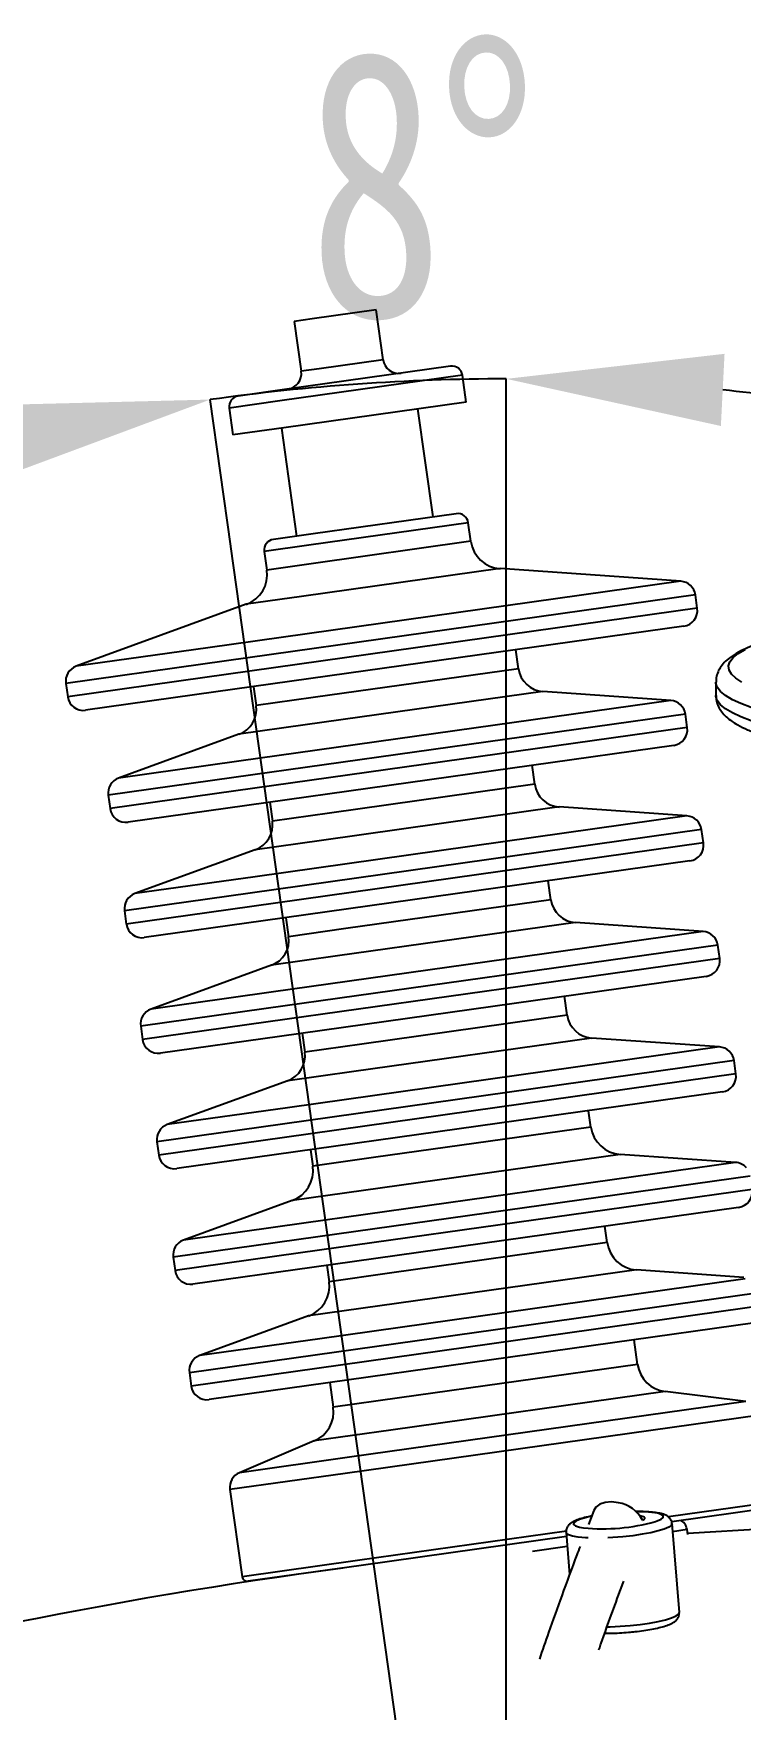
# Model space of a CAD drawing. Header units: millimetres. Extents: x 0 to 6631, y 0 to 4689.
# Drawn here: x 3264.5 to 3397.6, y 3843.9 to 4159.3 of the extents above; entities that cross this region are included whole.
import ezdxf

# ---------------------------------------------------------------- set-up
doc = ezdxf.new("R2010")
doc.units = ezdxf.units.MM
doc.header["$LTSCALE"] = 13
doc.linetypes.add('CENTERX2', pattern=[101.6, 63.5, -12.7, 12.7, -12.7])
for name, color, linetype in [('中心线', 1, 'CENTERX2'), ('几何体', 7, 'Continuous'), ('尺寸', 3, 'Continuous'), ('草图直线', 1, 'Continuous')]:
    doc.layers.add(name, color=color, linetype=linetype)
doc.styles.add('SLDTEXTSTYLE0', font='hyswlongfangsong.ttf')
doc.dimstyles.new('SLDDIMSTYLE0', dxfattribs={"dimtxt": 50, "dimasz": 40.8, "dimexe": 0, "dimexo": 0.0625, "dimgap": 12.5, "dimtad": 2, "dimdec": 0, "dimrnd": 1e-09, "dimzin": 12, "dimdsep": 46, "dimtxsty": 'SLDTEXTSTYLE0', "dimsah": 1, "dimcen": 0.09, "dimadec": 0, "dimazin": 3, "dimtfac": 1, "dimtdec": 0, "dimtmove": 0, "dimatfit": 0, "dimfxl": 1, "dimfrac": 2, "dimtolj": 1, "dimtzin": 12, "dimarcsym": 0})

# ---------------------------------------------------------------- blocks, each defined once
blk = doc.blocks.new('*D18')
at = {"layer": 'Defpoints', "color": 0, "transparency": 16777216}
for p in [(3316.26, 4092.55), (3301.63, 4062.72), (3353.5, 4050.47), (3353.5, 3693.67), (3353.5, 3693.67)]:
    blk.add_point(p, dxfattribs=at)
at = {"layer": '尺寸', "color": 0, "lineweight": -2, "transparency": 16777216}
for p, q in [((3353.5, 4050.53), (3353.5, 4094.29)), ((3301.62, 4062.78), (3297.74, 4090.39))]:
    blk.add_line(p, q, dxfattribs=at)
for start, end in [(90, 98), (78.3245, 84.1623), (103.8377, 109.6755)]:
    blk.add_arc((3353.5, 3693.67), 400.61, start, end, dxfattribs=at)
at = {"layer": '尺寸', "color": 0, "transparency": 16777216}
for points in [[(3393.9, 4085.42), (3394.59, 4099), (3353.5, 4094.29)], [(3256.39, 4089.34), (3258.97, 4075.98), (3297.74, 4090.39)]]:
    blk.add_solid(points, dxfattribs=at)
at = {"layer": '尺寸', "color": 0, "transparency": 16777216, "insert": (3314.61, 4155.52), "char_height": 50, "attachment_point": 1, "rotation": 2.5305, "style": 'SLDTEXTSTYLE0'}
blk.add_mtext('\\A1;8°', dxfattribs=at)

msp = doc.modelspace()

# ---------------------------------------------------------------- linework, layer by layer
at = {"layer": '中心线'}
msp.add_line((3353.5, 3693.67), (3301.63, 4062.72), dxfattribs=at)
at = {"layer": '几何体'}
for p, q in [((3328.98, 4107.28), (3316.93, 4105.58)), ((3330.3, 4097.89), (3328.98, 4107.28)), ((3316.93, 4105.58), (3313.57, 4105.11)), ((3313.57, 4105.11), (3314.89, 4095.73)), ((3342.99, 4096.66), (3311.73, 4092.26)), ((3330.3, 4097.89), (3318.25, 4096.2)), ((3345.24, 4094.96), (3310.89, 4090.13)), ((3318.25, 4096.2), (3314.89, 4095.73)), ((3345.95, 4089.91), (3345.24, 4094.96)), ((3311.73, 4092.26), (3303.03, 4091.04)), ((3310.89, 4090.13), (3301.33, 4088.79)), ((3301.33, 4088.79), (3302.04, 4083.74)), ((3345.95, 4089.91), (3311.6, 4085.08)), ((3339.7, 4068.3), (3336.84, 4088.63)), ((3311.6, 4085.08), (3302.04, 4083.74)), ((3311.16, 4085.02), (3314.01, 4064.69)), ((3344.07, 4068.91), (3317.14, 4065.13)), ((3317.14, 4065.13), (3309.64, 4064.07)), ((3346.33, 4067.22), (3316.3, 4063)), ((3346.82, 4063.72), (3346.33, 4067.22)), ((3316.3, 4063), (3307.94, 4061.82)), ((3307.94, 4061.82), (3308.43, 4058.32)), ((3346.82, 4063.72), (3316.79, 4059.5)), ((3316.79, 4059.5), (3308.43, 4058.32)), ((3386.35, 4056.2), (3297.29, 4043.69)), ((3352.33, 4058.58), (3314.95, 4053.33)), ((3386.35, 4056.2), (3352.33, 4058.58)), ((3389.1, 4053.63), (3296.37, 4040.6)), ((3314.95, 4053.33), (3304.55, 4051.87)), ((3389.46, 4051.13), (3389.1, 4053.63)), ((3304.55, 4051.87), (3272.5, 4040.2)), ((3389.46, 4051.13), (3296.72, 4038.09)), ((3386.91, 4047.75), (3298.81, 4035.37)), ((3297.29, 4043.69), (3272.5, 4040.2)), ((3355.8, 4039.74), (3355.3, 4043.3)), ((3296.37, 4040.6), (3270.56, 4036.97)), ((3355.8, 4039.74), (3317.16, 4034.31)), ((3270.56, 4036.97), (3270.92, 4034.47)), ((3296.72, 4038.09), (3270.92, 4034.47)), ((3392.96, 4037.23), (3392.96, 4034.74)), ((3298.81, 4035.37), (3274.3, 4031.92)), ((3384.46, 4033.78), (3303.13, 4022.35)), ((3305.91, 4036.36), (3306.41, 4032.8)), ((3317.16, 4034.31), (3306.41, 4032.8)), ((3360.39, 4035.46), (3315.63, 4029.17)), ((3384.46, 4033.78), (3360.39, 4035.46)), ((3387.22, 4031.21), (3302.21, 4019.26)), ((3387.57, 4028.7), (3387.22, 4031.21)), ((3303.17, 4027.42), (3280.5, 4019.16)), ((3387.57, 4028.7), (3302.57, 4016.75)), ((3315.63, 4029.17), (3303.17, 4027.42)), ((3385.02, 4025.32), (3304.66, 4014.02)), ((3303.13, 4022.35), (3280.5, 4019.16)), ((3358.85, 4018.01), (3358.35, 4021.57)), ((3302.21, 4019.26), (3278.56, 4015.94)), ((3358.85, 4018.01), (3320.22, 4012.58)), ((3278.56, 4015.94), (3278.91, 4013.43)), ((3302.57, 4016.75), (3278.91, 4013.43)), ((3308.96, 4014.63), (3309.46, 4011.07)), ((3304.66, 4014.02), (3282.29, 4010.88)), ((3387.52, 4012.04), (3306.19, 4000.61)), ((3320.22, 4012.58), (3309.46, 4011.07)), ((3363.45, 4013.73), (3318.69, 4007.44)), ((3387.52, 4012.04), (3363.45, 4013.73)), ((3390.27, 4009.47), (3305.27, 3997.53)), ((3390.63, 4006.97), (3390.27, 4009.47)), ((3306.23, 4005.69), (3283.55, 3997.43)), ((3390.63, 4006.97), (3305.62, 3995.02)), ((3318.69, 4007.44), (3306.23, 4005.69)), ((3388.08, 4003.59), (3307.71, 3992.29)), ((3306.19, 4000.61), (3283.55, 3997.43)), ((3361.91, 3996.28), (3361.41, 3999.84)), ((3305.27, 3997.53), (3281.61, 3994.2)), ((3361.91, 3996.28), (3323.27, 3990.85)), ((3281.61, 3994.2), (3281.96, 3991.7)), ((3305.62, 3995.02), (3281.96, 3991.7)), ((3312.02, 3992.9), (3312.52, 3989.33)), ((3307.71, 3992.29), (3285.34, 3989.15)), ((3390.57, 3990.31), (3309.24, 3978.88)), ((3323.27, 3990.85), (3312.52, 3989.33)), ((3366.5, 3991.99), (3321.74, 3985.7)), ((3390.57, 3990.31), (3366.5, 3991.99)), ((3393.33, 3987.74), (3308.32, 3975.8)), ((3393.68, 3985.24), (3393.33, 3987.74)), ((3309.28, 3983.95), (3286.61, 3975.7)), ((3393.68, 3985.24), (3308.68, 3973.29)), ((3321.74, 3985.7), (3309.28, 3983.95)), ((3391.13, 3981.86), (3310.77, 3970.56)), ((3309.24, 3978.88), (3286.61, 3975.7)), ((3364.96, 3974.54), (3364.46, 3978.11)), ((3308.32, 3975.8), (3284.67, 3972.47)), ((3364.96, 3974.54), (3326.32, 3969.11)), ((3284.67, 3972.47), (3285.02, 3969.96)), ((3308.68, 3973.29), (3285.02, 3969.96)), ((3310.77, 3970.56), (3288.4, 3967.42)), ((3315.07, 3971.17), (3315.57, 3967.6)), ((3393.63, 3968.58), (3312.3, 3957.15)), ((3326.32, 3969.11), (3315.57, 3967.6)), ((3369.55, 3970.26), (3324.79, 3963.97)), ((3393.63, 3968.58), (3369.55, 3970.26)), ((3396.38, 3966.01), (3311.38, 3954.06)), ((3396.73, 3963.5), (3396.38, 3966.01)), ((3312.34, 3962.22), (3289.66, 3953.97)), ((3396.73, 3963.5), (3311.73, 3951.56)), ((3324.79, 3963.97), (3312.34, 3962.22)), ((3394.19, 3960.12), (3313.82, 3948.83)), ((3312.3, 3957.15), (3289.66, 3953.97)), ((3369.43, 3953.5), (3369, 3956.58)), ((3311.38, 3954.06), (3287.72, 3950.74)), ((3311.73, 3951.56), (3288.07, 3948.23)), ((3369.43, 3953.5), (3328.47, 3947.75)), ((3287.72, 3950.74), (3288.07, 3948.23)), ((3313.82, 3948.83), (3291.45, 3945.68)), ((3316.64, 3949.22), (3317.08, 3946.15)), ((3374.94, 3948.37), (3326.64, 3941.58)), ((3396.68, 3946.85), (3374.94, 3948.37)), ((3396.68, 3946.85), (3315.35, 3935.42)), ((3328.47, 3947.75), (3317.08, 3946.15)), ((3399.44, 3944.28), (3314.43, 3932.33)), ((3313.2, 3939.69), (3292.71, 3932.23)), ((3326.64, 3941.58), (3313.2, 3939.69)), ((3399.79, 3941.77), (3314.78, 3929.82)), ((3397.24, 3938.39), (3316.87, 3927.1)), ((3315.35, 3935.42), (3292.71, 3932.23)), ((3372.48, 3931.77), (3372.05, 3934.85)), ((3314.43, 3932.33), (3290.77, 3929.01)), ((3314.78, 3929.82), (3291.13, 3926.5)), ((3372.48, 3931.77), (3331.53, 3926.02)), ((3290.77, 3929.01), (3291.13, 3926.5)), ((3316.87, 3927.1), (3294.51, 3923.95)), ((3319.7, 3927.49), (3320.13, 3924.41)), ((3377.99, 3926.63), (3329.69, 3919.85)), ((3398.19, 3925.22), (3377.99, 3926.63)), ((3398.48, 3924.94), (3318.4, 3913.68)), ((3331.53, 3926.02), (3320.13, 3924.41)), ((3400.63, 3922.28), (3317.49, 3910.6)), ((3402.84, 3920.04), (3317.84, 3908.09)), ((3316.25, 3917.96), (3295.77, 3910.5)), ((3329.69, 3919.85), (3316.25, 3917.96)), ((3318.4, 3913.68), (3295.77, 3910.5)), ((3400.3, 3916.66), (3319.93, 3905.36)), ((3317.49, 3910.6), (3293.83, 3907.27)), ((3378.23, 3908.84), (3377.58, 3913.47)), ((3293.83, 3907.27), (3294.18, 3904.77)), ((3317.84, 3908.09), (3294.18, 3904.77)), ((3378.23, 3908.84), (3333.41, 3902.54)), ((3319.93, 3905.36), (3297.56, 3902.22)), ((3320.28, 3905.41), (3320.93, 3900.79)), ((3333.41, 3902.54), (3320.93, 3900.79)), ((3398.62, 3901.87), (3324.01, 3891.38)), ((3383.42, 3903.73), (3331.73, 3896.47)), ((3398.62, 3901.87), (3383.42, 3903.73)), ((3401.22, 3899.31), (3323.17, 3888.34)), ((3331.73, 3896.47), (3317.34, 3894.45)), ((3317.34, 3894.45), (3303.25, 3888.46)), ((3323.17, 3888.34), (3301.45, 3885.29)), ((3324.01, 3891.38), (3303.25, 3888.46)), ((3301.45, 3885.29), (3303.76, 3868.88)), ((3402.43, 3882.75), (3384.03, 3880.16)), ((3369.95, 3881.34), (3368.96, 3878.73)), ((3402.43, 3881.74), (3384.69, 3879.25)), ((3386.08, 3862.18), (3384.7, 3878.88)), ((3364.83, 3877.47), (3325.48, 3871.94)), ((3364.83, 3876.46), (3326.18, 3871.03)), ((3364.77, 3877.23), (3365.42, 3869.32)), ((3387.54, 3877.75), (3384.82, 3877.37)), ((3387.67, 3876.87), (3387.54, 3877.75)), ((3402.43, 3877.89), (3387.65, 3877.02)), ((3364.99, 3874.58), (3358.44, 3873.67)), ((3325.48, 3871.94), (3303.76, 3868.88)), ((3326.18, 3871.03), (3304.88, 3868.03))]:
    msp.add_line(p, q, dxfattribs=at)
at = {"layer": '几何体', "flags": 128}
for points in [[(3397.84, 4037.19), (3396.69, 4037.95), (3395.89, 4038.72), (3395.43, 4039.5), (3395.34, 4040.29), (3395.59, 4041.07), (3396.2, 4041.84), (3397.16, 4042.61), (3398.46, 4043.36)], [(3442.42, 4026.99), (3437.93, 4027.16), (3433.54, 4027.39), (3429.26, 4027.67), (3425.12, 4028.02), (3421.14, 4028.41), (3417.34, 4028.86), (3413.75, 4029.35), (3410.4, 4029.9), (3407.29, 4030.48), (3404.45, 4031.11), (3401.89, 4031.77), (3399.63, 4032.46), (3397.68, 4033.18), (3396.06, 4033.92), (3394.77, 4034.69), (3393.82, 4035.47), (3393.22, 4036.26), (3392.97, 4037.05), (3392.96, 4037.22)], [(3442.42, 4024.5), (3437.93, 4024.67), (3433.54, 4024.9), (3429.26, 4025.18), (3425.12, 4025.52), (3421.14, 4025.92), (3417.34, 4026.36), (3413.75, 4026.86), (3410.4, 4027.4), (3407.29, 4027.99), (3404.45, 4028.61), (3401.89, 4029.27), (3399.63, 4029.97), (3397.68, 4030.69), (3396.06, 4031.43), (3394.77, 4032.2), (3393.82, 4032.97), (3393.22, 4033.76), (3392.97, 4034.56), (3392.96, 4034.74)], [(3374.61, 3882.82), (3373.32, 3882.98), (3372.12, 3882.89), (3371.1, 3882.54), (3370.35, 3881.98), (3369.95, 3881.35)], [(3369.48, 3880.26), (3368.34, 3879.99), (3367.29, 3879.67), (3366.57, 3879.33), (3366.19, 3879.01), (3366.18, 3878.71), (3366.54, 3878.44), (3367.25, 3878.22), (3368.03, 3878.09)], [(3384.7, 3878.87), (3384.56, 3878.56), (3384.07, 3878.21), (3383.24, 3877.85), (3382.11, 3877.5), (3380.7, 3877.17), (3379.09, 3876.88), (3377.31, 3876.62), (3375.44, 3876.42), (3373.55, 3876.27), (3372.63, 3876.22)], [(3381.56, 3879.26), (3381.93, 3879.39), (3382.65, 3879.72), (3383.03, 3880.05), (3383.04, 3880.35), (3382.68, 3880.62), (3381.97, 3880.83), (3380.93, 3881), (3379.62, 3881.09), (3378.09, 3881.12), (3377.99, 3881.12)], [(3379.17, 3879.55), (3379.4, 3879.68), (3379.59, 3879.92), (3379.42, 3880.14), (3378.89, 3880.31), (3378.71, 3880.34)], [(3368.9, 3876.21), (3368.39, 3876.23), (3367.05, 3876.35), (3365.98, 3876.54), (3365.24, 3876.77), (3364.84, 3877.06), (3364.77, 3877.23)], [(3372.47, 3859.48), (3373.08, 3859.49), (3374.93, 3859.58), (3376.83, 3859.72), (3378.69, 3859.92), (3380.47, 3860.18), (3382.09, 3860.48), (3383.49, 3860.81), (3384.63, 3861.16), (3385.45, 3861.51), (3385.94, 3861.87), (3386.08, 3862.18)]]:
    msp.add_lwpolyline(points, dxfattribs=at)
at = {"layer": '几何体'}
for centre, radius, start, end in [((3333.26, 4098.31), 2.99, 188, 278), ((3343.27, 4094.68), 2, 8, 98), ((3311.93, 4095.31), 2.99, 278, 8), ((3303.31, 4089.06), 2, 98, 188), ((3344.35, 4066.94), 2, 8, 98), ((3309.92, 4062.1), 2, 98, 188), ((3352.75, 4064.55), 5.99, 188, 266), ((3302.5, 4057.49), 5.99, 290, 8), ((3386.14, 4053.22), 2.99, 8, 86), ((3386.49, 4050.71), 2.99, 278, 8), ((3273.53, 4037.39), 2.99, 110, 188), ((3360.74, 4040.43), 4.99, 188, 266), ((3273.88, 4034.88), 2.99, 188, 278), ((3384.26, 4030.79), 2.99, 8, 86), ((3301.47, 4032.1), 4.99, 290, 8), ((3384.61, 4028.28), 2.99, 278, 8), ((3281.52, 4016.35), 2.99, 110, 188), ((3363.79, 4018.7), 4.99, 188, 266), ((3281.87, 4013.84), 2.99, 188, 278), ((3387.31, 4009.06), 2.99, 8, 86), ((3304.52, 4010.37), 4.99, 290, 8), ((3387.66, 4006.55), 2.99, 278, 8), ((3284.58, 3994.62), 2.99, 110, 188), ((3366.85, 3996.97), 4.99, 188, 266), ((3284.93, 3992.11), 2.99, 188, 278), ((3307.58, 3988.64), 4.99, 290, 8), ((3390.36, 3987.33), 2.99, 8, 86), ((3390.72, 3984.82), 2.99, 278, 8), ((3287.63, 3972.89), 2.99, 110, 188), ((3369.9, 3975.24), 4.99, 188, 266), ((3287.98, 3970.38), 2.99, 188, 278), ((3310.63, 3966.91), 4.99, 290, 8), ((3393.42, 3965.59), 2.99, 8, 86), ((3393.77, 3963.09), 2.99, 278, 8), ((3290.68, 3951.16), 2.99, 110, 188), ((3375.36, 3954.34), 5.99, 188, 266), ((3291.04, 3948.65), 2.99, 188, 278), ((3311.15, 3945.31), 5.99, 290, 8), ((3396.47, 3943.86), 2.99, 41.9817, 86), ((3396.83, 3941.35), 2.99, 278, 8), ((3293.74, 3929.42), 2.99, 110, 188), ((3378.41, 3932.61), 5.99, 188, 266), ((3294.09, 3926.92), 2.99, 188, 278), ((3314.2, 3923.58), 5.99, 290, 8), ((3296.79, 3907.69), 2.99, 110, 188), ((3384.15, 3909.67), 5.99, 188, 263), ((3297.14, 3905.18), 2.99, 188, 278), ((3315, 3899.95), 5.99, 293, 8), ((3304.42, 3885.71), 2.99, 113, 188), ((3373.51, 3876.47), 6.45, 28.5891, 80.1735), ((3371.62, 3915.35), 37.43, 264.507, 285.4106), ((3452.81, 2898.95), 980.24, 97.62775, 105.41742), ((3304.75, 3869.02), 0.998, 188, 278)]:
    msp.add_arc(centre, radius, start, end, dxfattribs=at)
for points, knots in [([(3405.35, 4045.75), (3404.65, 4045.57), (3403.09, 4045.17), (3400.98, 4044.5), (3398.95, 4043.73), (3397.15, 4042.87), (3395.69, 4041.95), (3394.56, 4040.98), (3393.75, 4039.98), (3393.23, 4038.91), (3392.95, 4037.96), (3392.99, 4037.39), (3393, 4037.21)], [0, 0, 0, 0, 0.10199, 0.225744, 0.351453, 0.480195, 0.613396, 0.721022, 0.810733, 0.890699, 0.965993, 1, 1, 1, 1]), ([(3393, 4034.72), (3392.99, 4034.48), (3392.98, 4033.83), (3393.31, 4032.83), (3393.88, 4031.81), (3394.68, 4030.88), (3395.73, 4029.99), (3397.12, 4029.11), (3398.89, 4028.26), (3400.98, 4027.46), (3403.32, 4026.73), (3405.88, 4026.06), (3408.66, 4025.44), (3411.65, 4024.87), (3414.84, 4024.34), (3418.23, 4023.87), (3421.79, 4023.44), (3425.51, 4023.06), (3429.38, 4022.73), (3433.37, 4022.45), (3437.46, 4022.22), (3440.64, 4022.09), (3442.44, 4022.03), (3442.84, 4022.02)], [0, 0, 0, 0, 0.0203403, 0.0547297, 0.0897828, 0.1280077, 0.172191, 0.2245944, 0.2831537, 0.3413242, 0.3977019, 0.4528367, 0.5071832, 0.5610177, 0.6145077, 0.6677581, 0.7208374, 0.7737923, 0.8266552, 0.8794497, 0.9321937, 0.9849008, 1, 1, 1, 1]), ([(3369.56, 3880.31), (3369.45, 3880.29), (3368.84, 3880.17), (3367.91, 3879.94), (3366.78, 3879.58), (3366.01, 3879.23), (3365.43, 3878.82), (3365.03, 3878.37), (3364.76, 3877.8), (3364.79, 3877.39), (3364.8, 3877.23)], [0, 0, 0, 0, 0.040711, 0.225034, 0.414071, 0.615336, 0.732945, 0.833932, 0.932094, 1, 1, 1, 1]), ([(3384.69, 3878.83), (3384.69, 3878.86), (3384.72, 3879.13), (3384.5, 3879.62), (3384.1, 3880.11), (3383.62, 3880.43), (3383.01, 3880.69), (3382.18, 3880.89), (3381.04, 3881.05), (3379.66, 3881.13), (3378.58, 3881.16), (3377.96, 3881.15), (3377.89, 3881.14)], [0, 0, 0, 0, 0.009965, 0.095525, 0.17273, 0.255156, 0.358582, 0.511448, 0.665016, 0.826284, 0.981174, 1, 1, 1, 1]), ([(3387.54, 3877.75), (3387.42, 3878.18), (3387.22, 3878.89), (3386.62, 3879.32), (3386.39, 3879.49)], [0, 0, 0, 0, 0.599826, 1, 1, 1, 1]), ([(3367.38, 3874.58), (3367.17, 3874.05), (3366.03, 3871.04), (3364.05, 3865.64), (3361.7, 3859.1), (3360.3, 3855.06), (3359.72, 3853.39)], [0, 0, 0, 0, 0.078231, 0.445628, 0.770912, 1, 1, 1, 1]), ([(3370.93, 3855.16), (3371.04, 3855.46), (3371.94, 3858.05), (3373.5, 3862.38), (3374.97, 3866.32), (3375.62, 3868.07)], [0, 0, 0, 0, 0.066834, 0.584845, 1, 1, 1, 1]), ([(3377.32, 3858.52), (3377.6, 3858.55), (3378.44, 3858.63), (3379.78, 3858.82), (3381.28, 3859.08), (3382.62, 3859.39), (3383.78, 3859.73), (3384.65, 3860.08), (3385.27, 3860.46), (3385.72, 3860.91), (3386.05, 3861.48), (3386.06, 3861.93), (3386.07, 3862.14)], [0, 0, 0, 0, 0.062137, 0.186485, 0.311386, 0.437515, 0.566254, 0.701337, 0.800487, 0.872182, 0.939892, 1, 1, 1, 1]), ([(3372.04, 3858.27), (3372.41, 3858.27), (3373.28, 3858.26), (3374.79, 3858.32), (3376.21, 3858.4), (3377.04, 3858.49), (3377.32, 3858.52)], [0, 0, 0, 0, 0.227234, 0.53749, 0.846041, 1, 1, 1, 1])]:
    msp.add_open_spline(points, degree=3, knots=knots, dxfattribs=at)
at = {"layer": '草图直线'}
msp.add_line((3353.5, 3693.67), (3353.5, 4050.47), dxfattribs=at)

# ---------------------------------------------------------------- dimensions: what is measured, and where the dimension line sits
at = {"layer": '尺寸'}
dim = msp.add_angular_dim_2l(base=(3316.26, 4092.55), line1=((3353.5, 4050.47), (3353.5, 3693.67)), line2=((3301.63, 4062.72), (3353.5, 3693.67)), dimstyle='SLDDIMSTYLE0', override={"dimtol": 0, "dimlim": 0, "dimtp": 0, "dimtm": 0, "dimtfac": 40.8, "dimtdec": 0, "dimtolj": 1, "dimtzin": 0}, dxfattribs=at)
dim.commit()
dim.dimension.update_dxf_attribs({"geometry": '*D18', "text_midpoint": (3335.81, 4093.9), "dimtype": 162})

doc.saveas('drawing.dxf')
